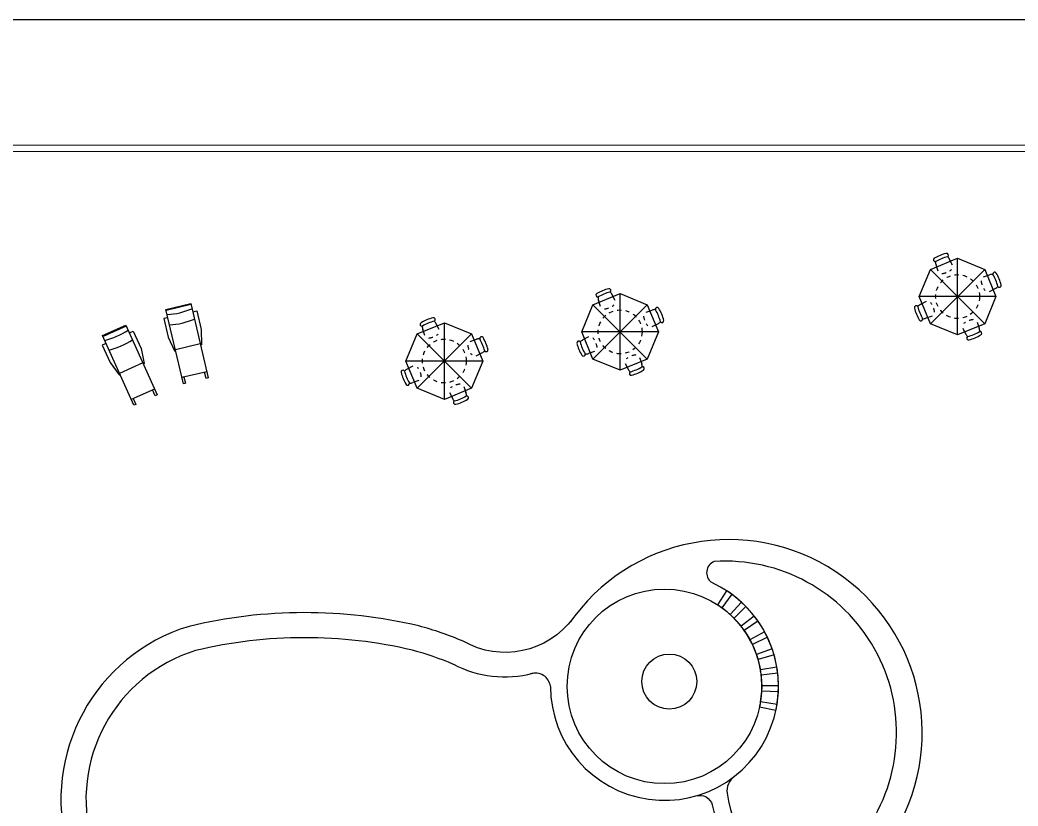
# Model space of a CAD drawing. Header units: millimetres. Extents: x 2667 to 2848, y -1 to 1765.
# Drawn here: x 2775.65 to 2799.54, y 1745.84 to 1764.66 of the extents above; entities that cross this region are included whole.
import ezdxf

# ---------------------------------------------------------------- set-up
doc = ezdxf.new("R2010")
doc.units = ezdxf.units.MM
doc.linetypes.add('P_6', pattern=[0.234375, 0.046875, -0.046875, 0.140625])
doc.layers.add('MURATURA_sezioni', color=5, linetype='Continuous', lineweight=18)
doc.layers.add('MURETES', color=2, linetype='Continuous')
doc.layers.add('MUROS', color=5, linetype='Continuous')

msp = doc.modelspace()

# ---------------------------------------------------------------- linework, layer by layer
at = {"linetype": 'Continuous'}
for p, q in [((2797.448, 1758.683), (2798.097, 1758.952)), ((2798.097, 1758.952), (2798.747, 1758.683)), ((2798.097, 1757.115), (2798.097, 1758.952)), ((2797.63, 1758.645), (2797.581, 1758.791)), ((2797.976, 1758.788), (2797.905, 1758.924)), ((2797.179, 1758.034), (2797.448, 1758.683)), ((2797.448, 1757.384), (2798.747, 1758.683)), ((2798.747, 1757.384), (2797.448, 1758.683)), ((2798.719, 1758.505), (2798.864, 1758.554)), ((2798.747, 1758.683), (2799.016, 1758.034)), ((2798.862, 1758.159), (2798.998, 1758.231)), ((2789.368, 1757.837), (2790.018, 1758.106)), ((2789.896, 1757.942), (2789.825, 1758.079)), ((2790.018, 1758.106), (2790.667, 1757.837)), ((2790.018, 1756.269), (2790.018, 1758.106)), ((2797.448, 1757.384), (2797.179, 1758.034)), ((2799.016, 1758.034), (2797.179, 1758.034)), ((2799.016, 1758.034), (2798.747, 1757.384)), ((2789.099, 1757.188), (2789.368, 1757.837)), ((2789.368, 1756.538), (2790.667, 1757.837)), ((2790.667, 1756.538), (2789.368, 1757.837)), ((2789.55, 1757.799), (2789.501, 1757.945)), ((2790.667, 1757.837), (2790.936, 1757.188)), ((2797.343, 1757.912), (2797.206, 1757.841)), ((2790.639, 1757.66), (2790.785, 1757.708)), ((2797.486, 1757.566), (2797.34, 1757.517)), ((2785.16, 1757.14), (2785.809, 1757.409)), ((2785.688, 1757.244), (2785.617, 1757.381)), ((2785.809, 1757.409), (2786.459, 1757.14)), ((2785.809, 1755.571), (2785.809, 1757.409)), ((2790.782, 1757.314), (2790.919, 1757.385)), ((2798.097, 1757.115), (2797.448, 1757.384)), ((2798.747, 1757.384), (2798.097, 1757.115)), ((2798.219, 1757.279), (2798.29, 1757.143)), ((2798.565, 1757.422), (2798.613, 1757.277)), ((2784.891, 1756.49), (2785.16, 1757.14)), ((2785.16, 1755.84), (2786.459, 1757.14)), ((2786.459, 1755.84), (2785.16, 1757.14)), ((2785.342, 1757.101), (2785.293, 1757.247)), ((2786.459, 1757.14), (2786.728, 1756.49)), ((2789.368, 1756.538), (2789.099, 1757.188)), ((2790.936, 1757.188), (2789.099, 1757.188)), ((2789.263, 1757.066), (2789.127, 1756.995)), ((2790.936, 1757.188), (2790.667, 1756.538)), ((2786.431, 1756.962), (2786.577, 1757.01)), ((2786.574, 1756.616), (2786.71, 1756.687)), ((2789.406, 1756.72), (2789.261, 1756.672)), ((2790.485, 1756.576), (2790.534, 1756.431)), ((2785.16, 1755.84), (2784.891, 1756.49)), ((2786.728, 1756.49), (2784.891, 1756.49)), ((2785.055, 1756.368), (2784.919, 1756.297)), ((2786.728, 1756.49), (2786.459, 1755.84)), ((2790.018, 1756.269), (2789.368, 1756.538)), ((2790.667, 1756.538), (2790.018, 1756.269)), ((2790.139, 1756.433), (2790.21, 1756.297)), ((2785.198, 1756.022), (2785.052, 1755.974)), ((2785.809, 1755.571), (2785.16, 1755.84)), ((2786.459, 1755.84), (2785.809, 1755.571)), ((2786.277, 1755.879), (2786.326, 1755.733)), ((2785.931, 1755.735), (2786.002, 1755.599))]:
    msp.add_line(p, q, dxfattribs=at)
for p, q in [((2779.743, 1757.841), (2779.15, 1757.701)), ((2779.19, 1757.528), (2779.091, 1757.505)), ((2779.091, 1757.505), (2779.196, 1757.06)), ((2779.784, 1757.667), (2779.883, 1757.691)), ((2779.883, 1757.691), (2779.987, 1757.246)), ((2778.195, 1757.326), (2777.639, 1757.076)), ((2778.268, 1757.163), (2778.361, 1757.205)), ((2778.361, 1757.205), (2778.548, 1756.788)), ((2779.196, 1757.06), (2779.351, 1756.731)), ((2779.987, 1757.246), (2779.994, 1756.882)), ((2777.712, 1756.914), (2777.619, 1756.872)), ((2777.619, 1756.872), (2777.806, 1756.455)), ((2778.548, 1756.788), (2778.624, 1756.432)), ((2779.964, 1756.901), (2779.37, 1756.762)), ((2779.994, 1756.882), (2779.969, 1756.876)), ((2779.351, 1756.731), (2779.376, 1756.737)), ((2777.806, 1756.455), (2778.021, 1756.162)), ((2778.59, 1756.445), (2778.034, 1756.195)), ((2778.624, 1756.432), (2778.601, 1756.422)), ((2778.021, 1756.162), (2778.045, 1756.172)), ((2780.12, 1756.233), (2779.527, 1756.094)), ((2778.871, 1755.819), (2778.315, 1755.57))]:
    msp.add_line(p, q)
msp.add_lwpolyline([(2684.449, 1677.657), (2827.449, 1677.657), (2827.449, 1764.657), (2684.449, 1764.657)], close=True)
for points in [[(2779.576, 1756.106), (2779.611, 1755.957), (2779.562, 1755.946), (2779.144, 1757.726), (2779.738, 1757.865), (2780.155, 1756.085), (2780.106, 1756.073), (2780.071, 1756.222)], [(2778.361, 1755.591), (2778.424, 1755.452), (2778.378, 1755.431), (2777.629, 1757.099), (2778.185, 1757.349), (2778.934, 1755.68), (2778.887, 1755.66), (2778.825, 1755.799)]]:
    msp.add_lwpolyline(points)
at = {"linetype": 'P_6'}
for centre in [(2798.097, 1758.034), (2790.018, 1757.188), (2785.809, 1756.49)]:
    msp.add_circle(centre, 0.525, dxfattribs=at)
at = {"linetype": 'Continuous'}
for centre, radius, start, end in [((2797.561, 1758.913), 0.0437, 120.9555, 284.0445), ((2798.079, 1758.05), 1.05, 104.0445, 120.9555), ((2798.112, 1757.97), 1.05, 104.0445, 120.9555), ((2797.835, 1759.026), 0.0437, 300.9554, 104.0446), ((2797.743, 1758.857), 0.175, 22.5, 48.7122), ((2797.743, 1758.857), 0.175, 176.118, 202.5), ((2798.931, 1758.392), 0.175, 86.118, 112.5), ((2798.986, 1758.574), 0.0437, 30.9555, 194.0445), ((2798.043, 1758.023), 1.05, 14.0445, 30.9555), ((2798.123, 1758.056), 1.05, 14.0445, 30.9555), ((2789.999, 1757.204), 1.05, 104.0445, 120.9555), ((2789.755, 1758.18), 0.0437, 300.9554, 104.0446), ((2798.931, 1758.392), 0.175, 292.5, 318.7122), ((2799.1, 1758.3), 0.0437, 210.9555, 14.0445), ((2789.481, 1758.067), 0.0437, 120.9555, 284.0445), ((2789.663, 1758.012), 0.175, 176.118, 202.5), ((2790.032, 1757.124), 1.05, 104.0445, 120.9555), ((2789.663, 1758.012), 0.175, 22.5, 48.7122), ((2790.907, 1757.728), 0.0437, 30.9555, 194.0445), ((2790.044, 1757.21), 1.05, 14.0445, 30.9555), ((2797.105, 1757.771), 0.0437, 30.9555, 194.0445), ((2798.081, 1758.015), 1.05, 194.0445, 210.9555), ((2797.273, 1757.679), 0.175, 112.5, 138.7122), ((2798.161, 1758.048), 1.05, 194.0445, 210.9555), ((2785.791, 1756.506), 1.05, 104.0445, 120.9555), ((2785.547, 1757.482), 0.0437, 300.9554, 104.0446), ((2790.852, 1757.546), 0.175, 86.118, 112.5), ((2789.964, 1757.177), 1.05, 14.0445, 30.9555), ((2797.218, 1757.497), 0.0437, 210.9555, 14.0445), ((2797.273, 1757.679), 0.175, 266.118, 292.5), ((2785.273, 1757.369), 0.0437, 120.9555, 284.0445), ((2785.455, 1757.314), 0.175, 176.118, 202.5), ((2785.824, 1756.426), 1.05, 104.0445, 120.9555), ((2785.455, 1757.314), 0.175, 22.5, 48.7122), ((2790.852, 1757.546), 0.175, 292.5, 318.7122), ((2791.02, 1757.455), 0.0437, 210.9555, 14.0445), ((2798.452, 1757.21), 0.175, 356.118, 22.5), ((2786.643, 1756.849), 0.175, 86.118, 112.5), ((2786.699, 1757.03), 0.0437, 30.9555, 194.0445), ((2785.836, 1756.513), 1.05, 14.0445, 30.9555), ((2798.452, 1757.21), 0.175, 202.5, 228.7122), ((2798.36, 1757.041), 0.0437, 120.9555, 284.0445), ((2798.083, 1758.097), 1.05, 284.0445, 300.9555), ((2798.116, 1758.018), 1.05, 284.0445, 300.9555), ((2798.633, 1757.155), 0.0437, 300.9554, 104.0446), ((2785.756, 1756.479), 1.05, 14.0445, 30.9555), ((2789.025, 1756.925), 0.0437, 30.9555, 194.0445), ((2790.001, 1757.169), 1.05, 194.0445, 210.9555), ((2789.194, 1756.833), 0.175, 112.5, 138.7122), ((2790.081, 1757.202), 1.05, 194.0445, 210.9555), ((2786.643, 1756.849), 0.175, 292.5, 318.7122), ((2786.812, 1756.757), 0.0437, 210.9555, 14.0445), ((2789.139, 1756.652), 0.0437, 210.9555, 14.0445), ((2789.194, 1756.833), 0.175, 266.118, 292.5), ((2790.003, 1757.252), 1.05, 284.0445, 300.9555), ((2790.372, 1756.364), 0.175, 356.118, 22.5), ((2790.554, 1756.309), 0.0437, 300.9554, 104.0446), ((2784.817, 1756.227), 0.0437, 30.9555, 194.0445), ((2785.793, 1756.471), 1.05, 194.0445, 210.9555), ((2784.986, 1756.135), 0.175, 112.5, 138.7122), ((2785.873, 1756.505), 1.05, 194.0445, 210.9555), ((2790.372, 1756.364), 0.175, 202.5, 228.7122), ((2790.28, 1756.195), 0.0437, 120.9555, 284.0445), ((2790.036, 1757.172), 1.05, 284.0445, 300.9555), ((2784.931, 1755.954), 0.0437, 210.9555, 14.0445), ((2784.986, 1756.135), 0.175, 266.118, 292.5), ((2786.164, 1755.666), 0.175, 202.5, 228.7122), ((2785.795, 1756.554), 1.05, 284.0445, 300.9555), ((2786.164, 1755.666), 0.175, 356.118, 22.5), ((2786.346, 1755.611), 0.0437, 300.9554, 104.0446), ((2786.072, 1755.498), 0.0437, 120.9555, 284.0445), ((2785.828, 1756.474), 1.05, 284.0445, 300.9555)]:
    msp.add_arc(centre, radius, start, end, dxfattribs=at)
at = {"linetype": 'P_6'}
for centre, start, end in [((2797.673, 1759.03), 276.3913, 308.6087), ((2799.104, 1758.462), 186.3913, 218.6087), ((2789.593, 1758.184), 276.3913, 308.6087), ((2797.101, 1757.609), 6.3913, 38.6087), ((2791.024, 1757.616), 186.3913, 218.6087), ((2798.522, 1757.037), 96.3913, 128.6087), ((2785.385, 1757.486), 276.3913, 308.6087), ((2789.021, 1756.763), 6.3913, 38.6087), ((2786.816, 1756.919), 186.3913, 218.6087), ((2790.442, 1756.191), 96.3913, 128.6087), ((2784.813, 1756.065), 6.3913, 38.6087), ((2786.234, 1755.494), 96.3913, 128.6087)]:
    msp.add_arc(centre, 0.448, start, end, dxfattribs=at)
for centre, start, end in [((2779.058, 1759.428), 273.6036, 292.7899), ((2779.116, 1759.181), 273.6036, 292.7899), ((2777.22, 1758.753), 284.5836, 303.7698), ((2777.324, 1758.522), 284.5836, 303.7698)]:
    msp.add_arc(centre, 1.829, start, end)
at = {"layer": 'MURATURA_sezioni'}
for points in [[(2687.449, 1727.814), (2687.449, 1680.657), (2824.449, 1680.657), (2824.449, 1761.657), (2687.449, 1761.657), (2687.449, 1757.868)], [(2687.599, 1726.971), (2687.599, 1680.807), (2824.299, 1680.807), (2824.299, 1761.507), (2687.599, 1761.507), (2687.599, 1757.838)]]:
    msp.add_lwpolyline(points, dxfattribs=at)
at = {"layer": 'MURETES', "color": 0}
for p, q in [((2792.568, 1750.99), (2792.35, 1750.655)), ((2792.691, 1750.905), (2792.455, 1750.582)), ((2792.923, 1750.715), (2792.653, 1750.42)), ((2793.031, 1750.611), (2792.745, 1750.331)), ((2793.229, 1750.385), (2792.914, 1750.139)), ((2793.318, 1750.265), (2792.99, 1750.036)), ((2793.476, 1750.01), (2793.125, 1749.818)), ((2793.544, 1749.876), (2793.183, 1749.704)), ((2793.658, 1749.599), (2793.28, 1749.467)), ((2793.703, 1749.456), (2793.319, 1749.345)), ((2793.77, 1749.164), (2793.376, 1749.096)), ((2793.792, 1749.015), (2793.394, 1748.969)), ((2793.81, 1748.716), (2793.41, 1748.714)), ((2793.807, 1748.566), (2793.407, 1748.586)), ((2793.747, 1748.12), (2793.357, 1748.206)), ((2793.775, 1748.268), (2793.38, 1748.331))]:
    msp.add_line(p, q, dxfattribs=at)
for points in [[(2788.892, 1750.334, -0.380033), (2786.262, 1749.779, 0.037351), (2785.196, 1750.147, 0.117864), (2779.696, 1750.137, 0.408321), (2776.794, 1744.818, 0.291488), (2782.719, 1739.893, 0.037415), (2786.513, 1739.598, 0.242452), (2796.379, 1744.881, 0.986671), (2788.934, 1750.389)], [(2795.889, 1745.227, 0.628964), (2792.268, 1751.691)], [(2786.025, 1749.228, 0.037083), (2785.05, 1749.565, 0.11728), (2779.854, 1749.558, 0.40696), (2777.371, 1744.981, 0.40696)], [(2792.75, 1746.542, 0.27141), (2792.577, 1746.143, 0.185502), (2794.152, 1743.492, 0.392607), (2794.464, 1743.529)], [(2791.831, 1746.076, -0.427366), (2792.225, 1745.86, 0.165766), (2793.795, 1743.266, -0.395555), (2793.802, 1742.927)]]:
    msp.add_lwpolyline(points, format="xyb", dxfattribs=at)
msp.add_circle((2791.08, 1748.701), 2.33, dxfattribs=at)
for centre, radius, start, end in [((2792.383, 1751.42), 0.294, 113.1088, 230.9549), ((2791.08, 1748.701), 2.73, 180, 65.8252), ((2791.08, 1748.701), 2.73, 53.8283, 56.9763), ((2791.08, 1748.701), 2.73, 47.5323, 53.8283), ((2791.08, 1748.701), 2.33, 53.8283, 56.9763), ((2791.08, 1748.701), 2.33, 47.5323, 53.8283), ((2791.08, 1748.701), 2.73, 44.3844, 47.5323), ((2791.08, 1748.701), 2.73, 38.0884, 44.3844), ((2791.08, 1748.701), 2.73, 141.8244, 145.4653), ((2791.08, 1748.701), 2.33, 44.3844, 47.5323), ((2791.08, 1748.701), 2.33, 38.0884, 44.3844), ((2791.08, 1748.701), 2.73, 34.9404, 38.0884), ((2791.08, 1748.701), 2.33, 34.9404, 38.0884), ((2791.08, 1748.701), 2.73, 28.6444, 34.9404), ((2791.08, 1748.701), 2.33, 28.6444, 34.9404), ((2791.08, 1748.701), 2.73, 25.4964, 28.6444), ((2791.08, 1748.701), 2.73, 19.2005, 25.4964), ((2791.08, 1748.701), 2.33, 25.4964, 28.6444), ((2791.08, 1748.701), 2.33, 19.2005, 25.4964), ((2791.08, 1748.701), 2.33, 16.0525, 19.2005), ((2791.08, 1748.701), 2.73, 16.0525, 19.2005), ((2791.08, 1748.701), 2.73, 9.7565, 16.0525), ((2787.255, 1751.588), 2.661, 242.4637, 284.6903), ((2791.08, 1748.701), 2.33, 9.7565, 16.0525), ((2791.08, 1748.701), 2.73, 6.6085, 9.7565), ((2787.987, 1748.653), 0.366, 7.6146, 108.8963), ((2791.08, 1748.701), 2.33, 6.6085, 9.7565), ((2791.08, 1748.701), 2.33, 0.3126, 6.6085), ((2791.08, 1748.701), 2.73, 0.3126, 6.6085), ((2791.08, 1748.701), 2.33, 357.1646, 0.3126), ((2791.08, 1748.701), 2.73, 357.1646, 0.3126), ((2791.08, 1748.701), 2.33, 350.8686, 357.1646), ((2791.08, 1748.701), 2.73, 350.8686, 357.1646), ((2791.08, 1748.701), 2.33, 347.7206, 350.8686), ((2791.08, 1748.701), 2.73, 347.7206, 350.8686)]:
    msp.add_arc(centre, radius, start, end, dxfattribs=at)
at = {"layer": 'MUROS', "color": 0}
msp.add_circle((2791.195, 1748.816), 0.659, dxfattribs=at)

doc.saveas('drawing.dxf')
